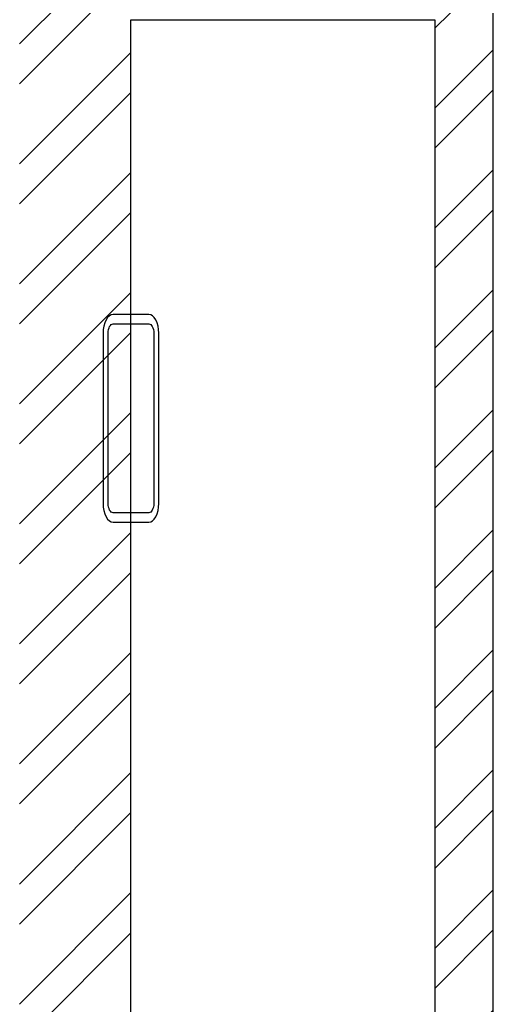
# Model space of a CAD drawing. Extents: x 6433 to 75181, y -2986 to 56414.
# Drawn here: x 39363 to 40214, y 4039 to 5809 of the extents above; entities that cross this region are included whole.
import ezdxf

# ---------------------------------------------------------------- set-up
doc = ezdxf.new("R2010")
doc.units = 0
doc.header["$MEASUREMENT"] = 0
for name, color, linetype in [('A-Column__Steel', 4, 'CONTINUOUS'), ('A-Hatch__Brick', 2, 'CONTINUOUS'), ('A-Wall__Brick', 6, 'CONTINUOUS')]:
    doc.layers.add(name, color=color, linetype=linetype)
pattern_1 = [(45, (8381.06, 65736.02), (-107.76307, 107.76307), []), (45, (8452.9, 65736.02), (-107.76307, 107.76307), [])]

msp = doc.modelspace()

# ---------------------------------------------------------------- hatches: boundary and pattern name
at = {"layer": 'A-Hatch__Brick'}
h = msp.add_hatch(dxfattribs=at)
h.set_pattern_fill('ANSI32', color=256, scale=16, style=0)
h.set_pattern_definition(pattern_1)
h.paths.add_polyline_path([(39562.8, 5029), (39562.8, 7023.9), (39362.8, 7023.9), (39362.8, 2723.9), (39562.8, 2723.9), (39562.8, 4777.6)])
h = msp.add_hatch(dxfattribs=at)
h.set_pattern_fill('ANSI32', color=256, scale=16, style=0)
h.set_pattern_definition(pattern_1)
h.paths.add_polyline_path([(40214.2, 5913.9), (40109.2, 5913.9), (40109.2, 3676.6), (40214.2, 3676.6), (40214.2, 5531.6)])
h.paths.add_polyline_path([(40214.2, 2076.6), (40109.2, 2076.6), (40109.2, 1545), (40214.2, 1545), (40214.2, 2013.2)])

# ---------------------------------------------------------------- linework, layer by layer
at = {"layer": 'A-Column__Steel'}
for p, q in [((39594.8, 5279.6), (39530.8, 5279.6)), ((39530.8, 5262.8), (39594.8, 5262.8)), ((39512.8, 5246.1), (39512.8, 4940.3)), ((39521.8, 4940.3), (39521.8, 5246.1)), ((39603.8, 5246.1), (39603.8, 4940.3)), ((39612.8, 4940.3), (39612.8, 5246.1)), ((39594.8, 4923.6), (39530.8, 4923.6)), ((39530.8, 4906.8), (39594.8, 4906.8))]:
    msp.add_line(p, q, dxfattribs=at)
at = {"layer": 'A-Column__Steel', "flags": 128}
for points in [[(39530.8, 5279.6), (39527.3, 5279), (39524, 5277.1), (39520.8, 5274), (39518.1, 5269.8), (39515.9, 5264.7), (39514.2, 5258.9), (39513.2, 5252.6), (39512.8, 5246.1)], [(39612.8, 5246.1), (39612.5, 5252.6), (39611.5, 5258.9), (39609.8, 5264.7), (39607.6, 5269.8), (39604.8, 5274), (39601.7, 5277.1), (39598.4, 5279), (39594.8, 5279.6)], [(39521.8, 5246.1), (39522, 5249.3), (39522.5, 5252.5), (39523.4, 5255.4), (39524.5, 5257.9), (39525.8, 5260), (39527.4, 5261.6), (39529.1, 5262.5), (39530.8, 5262.8)], [(39594.8, 5262.8), (39596.6, 5262.5), (39598.3, 5261.6), (39599.8, 5260), (39601.2, 5257.9), (39602.3, 5255.4), (39603.2, 5252.5), (39603.7, 5249.3), (39603.8, 5246.1)], [(39512.8, 4940.3), (39513.2, 4933.8), (39514.2, 4927.5), (39515.9, 4921.7), (39518.1, 4916.6), (39520.8, 4912.4), (39524, 4909.3), (39527.3, 4907.4), (39530.8, 4906.8)], [(39530.8, 4923.6), (39529.1, 4923.9), (39527.4, 4924.8), (39525.8, 4926.4), (39524.5, 4928.5), (39523.4, 4931), (39522.5, 4933.9), (39522, 4937.1), (39521.8, 4940.3)], [(39594.8, 4906.8), (39598.4, 4907.4), (39601.7, 4909.3), (39604.8, 4912.4), (39607.6, 4916.6), (39609.8, 4921.7), (39611.5, 4927.5), (39612.5, 4933.8), (39612.8, 4940.3)], [(39603.8, 4940.3), (39603.7, 4937.1), (39603.2, 4933.9), (39602.3, 4931), (39601.2, 4928.5), (39599.8, 4926.4), (39598.3, 4924.8), (39596.6, 4923.9), (39594.8, 4923.6)]]:
    msp.add_lwpolyline(points, dxfattribs=at)
at = {"layer": 'A-Wall__Brick'}
for p, q in [((40214.2, 3676.6), (40214.2, 5913.9)), ((39562.8, 2723.9), (39562.8, 5808.9)), ((39562.8, 5808.9), (40109.2, 5808.9)), ((40109.2, 5808.9), (40109.2, 3676.6))]:
    msp.add_line(p, q, dxfattribs=at)

doc.saveas('drawing.dxf')
